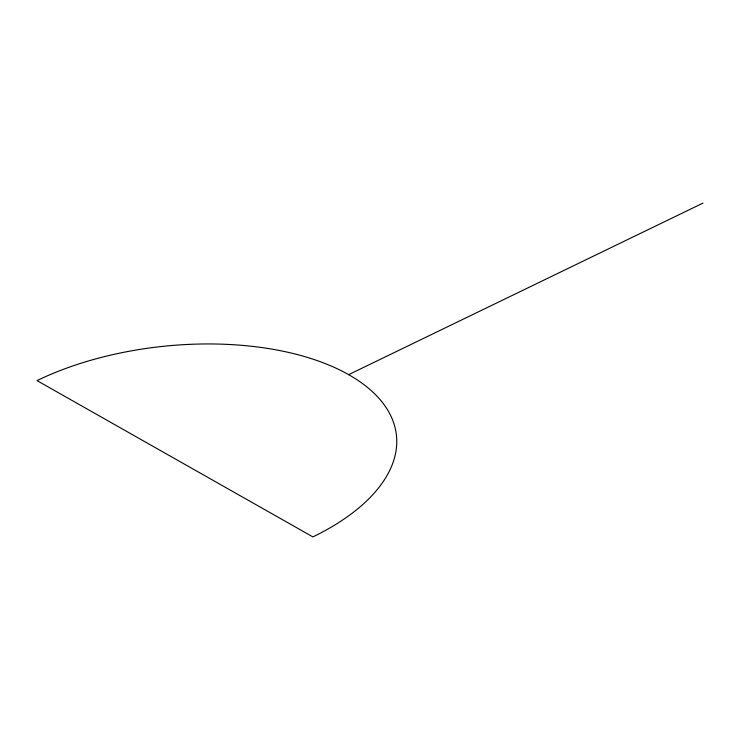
<?xml version="1.0" encoding="UTF-8"?>
<svg xmlns="http://www.w3.org/2000/svg" width="740" height="740" viewBox="0 0 740 740"><rect width="100%" height="100%" fill="white"/><g stroke="black" fill="none" stroke-linecap="round" stroke-linejoin="round"><path stroke-width="1.11" d="M348.651 374.653A222.722 113.044 -6 0 1 312.891 536.907L37 380.601A222.722 113.044 -6 0 1 348.651 374.653L703 203.093"/></g></svg>
